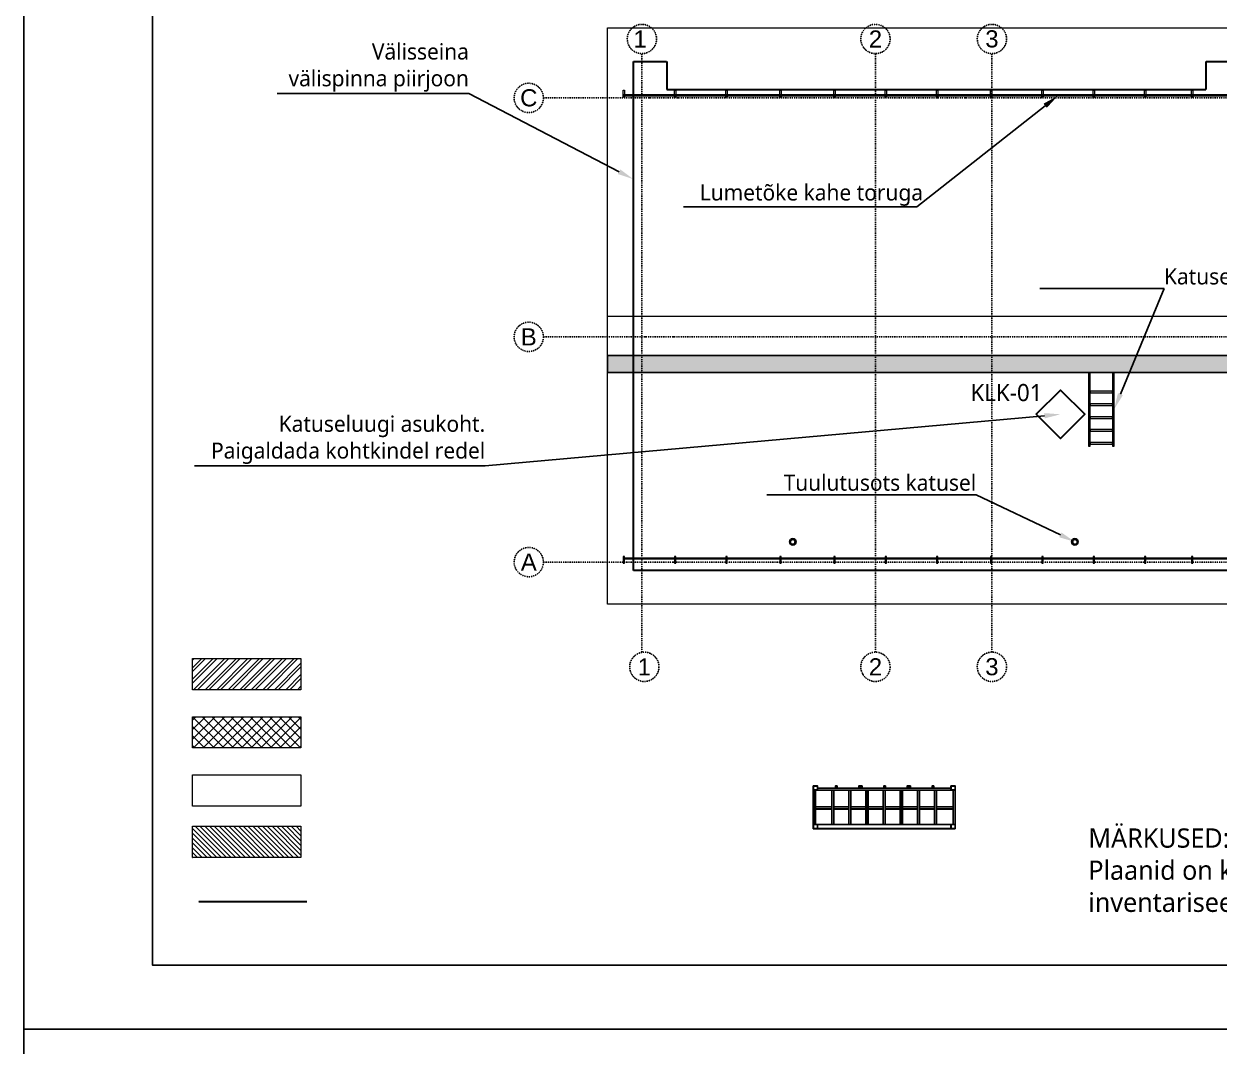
# Model space of a CAD drawing. Header units: millimetres. Extents: x 83708 to 840243643, y 645190 to 956201.
# Drawn here: x 302250 to 330165, y 822158 to 846030 of the extents above; entities that cross this region are included whole.
import ezdxf
from ezdxf import colors
from ezdxf.entities.mleader import LeaderData, LeaderLine
from ezdxf.math import Vec2, Vec3

# ---------------------------------------------------------------- set-up
doc = ezdxf.new("R2010")
doc.units = ezdxf.units.MM
for name, pattern in [('ACAD_ISO02W100', [15, 12, -3]), ('DASHDOTX2', [50.8, 25.4, -12.7, 0, -12.7]), ('DASHED', [0.75, 0.5, -0.25])]:
    doc.linetypes.add(name, pattern=pattern)
for name, color, linetype, lineweight in [('!ESP_EI60 tuletõkkesektsioon', 1, 'DASHED', 30), ('!ESP_Fassaad', 7, 'Continuous', 9), ('!ESP_Konstruktsioon lõikes', 7, 'Continuous', 30), ('!ESP_Uus konstruktsioon', 6, 'Continuous', 9), ('INFO', 7, 'Continuous', 9), ('Sein', 7, 'Continuous', 9)]:
    doc.layers.add(name, color=color, linetype=linetype, lineweight=lineweight)
for name, color, linetype in [('!ESP_Lammutatav', 150, 'DASHED'), ('!ESP_Mineraalvill', 1, 'Continuous'), ('!ESP_Tekst', 7, 'Continuous'), ('!ESP_Teljed', 30, 'DASHDOTX2'), ('!ESP_Teras', 5, 'Continuous'), ('!ESP_Viited', 7, 'Continuous'), ('Betoon', 253, 'Continuous'), ('SEWER-PIPE-S1', 7, 'Continuous')]:
    doc.layers.add(name, color=color, linetype=linetype)
doc.layers.add('!ESP_no_print', color=252, linetype='Continuous', plot=False)
doc.styles.add('Annotative', font='malgunsl.ttf', dxfattribs={"height": 2})
doc.styles.add('Arial', font='arial.ttf')

# ---------------------------------------------------------------- blocks, each defined once
blk = doc.blocks.new('A$Cef77760f')
at = {"layer": '!ESP_Teljed'}
for points in [[(-40000, -2104), (-40000, 11875)], [(-34545, -2104), (-34545, 11875)], [(-31825, -2104), (-31825, 11875)], [(-42300, 10840), (1500, 10840)], [(1500, 5260), (-42300, 5260)], [(1500, 0), (-42300, 0)]]:
    blk.add_lwpolyline(points, dxfattribs=at)
for centre in [(-40000, 12217), (-34545, 12217), (-31825, 12217), (-42642, 10840), (-42642, 5260), (-42642, 0), (-39943, -2446), (-34545, -2446), (-31825, -2446)]:
    blk.add_circle(centre, 342, dxfattribs=at)
at = {"layer": '!ESP_Teljed', "char_height": 400, "width": 684.66, "attachment_point": 5, "style": 'Arial'}
for s, insert in [('{\\fArial|b0|i0|c186|p34;1}', (-40042, 12217)), ('2', (-34545, 12217)), ('3', (-31825, 12217)), ('C', (-42642, 10840)), ('B', (-42642, 5260)), ('A', (-42642, 0)), ('{\\fArial|b0|i0|c186|p34;1}', (-39943, -2446)), ('2', (-34545, -2446)), ('3', (-31825, -2446))]:
    blk.add_mtext(s, dxfattribs=dict(at, insert=insert))
blk = doc.blocks.new('A$C7fef8068')
at = {"layer": '!ESP_Konstruktsioon lõikes', "lineweight": 9, "ltscale": 0.01}
for points in [[(-41240, -1099), (-41240, -999), (-41210, -999), (-41210, -1099)], [(-41240, -1129), (-41240, -999), (-41210, -999), (-41210, -1099)], [(-41240, -1099), (-35455, -1099)], [(-40040, -1099), (-40040, -999), (-40010, -999), (-40010, -1099)], [(-40040, -1099), (-40040, -999), (-40010, -999), (-40010, -1099)], [(-38840, -1099), (-38840, -999), (-38810, -999), (-38810, -1099)], [(-37580, -1099), (-37580, -999), (-37550, -999), (-37550, -1099)], [(-36320, -1099), (-36320, -999), (-36290, -999), (-36290, -1099)], [(-36320, -1099), (-36320, -999), (-36290, -999), (-36290, -1099)], [(-35955, -1099), (-32995, -1099)], [(-35120, -1099), (-35120, -999), (-35090, -999), (-35090, -1099)], [(-35120, -1099), (-35120, -999), (-35090, -999), (-35090, -1099)], [(-34755, -1099), (-31460, -1099)], [(-33920, -1099), (-33920, -999), (-33890, -999), (-33890, -1099)], [(-32660, -1099), (-32660, -999), (-32630, -999), (-32630, -1099)], [(-31460, -1099), (-31460, -999), (-31430, -999), (-31430, -1099)], [(-31460, -1099), (-31460, -999), (-31430, -999), (-31430, -1099)], [(-31460, -1099), (-26760, -1099)], [(-30260, -1099), (-30260, -999), (-30230, -999), (-30230, -1099)], [(-30260, -1099), (-30260, -999), (-30230, -999), (-30230, -1099)], [(-29060, -1099), (-29060, -999), (-29030, -999), (-29030, -1099)], [(-27960, -1099), (-27960, -999), (-27930, -999), (-27930, -1099)], [(-27960, -1099), (-27960, -999), (-27930, -999), (-27930, -1099)], [(-27595, -1099), (-24695, -1099)], [(-41240, -1129), (-35455, -1129)], [(-41210, -1129), (-41210, -1159), (-41240, -1159), (-41240, -1129)], [(-41210, -1129), (-41210, -1159), (-41240, -1159), (-41240, -1129)], [(-40010, -1129), (-40010, -1159), (-40040, -1159), (-40040, -1129)], [(-40010, -1129), (-40010, -1159), (-40040, -1159), (-40040, -1129)], [(-38810, -1129), (-38810, -1159), (-38840, -1159), (-38840, -1129)], [(-37550, -1129), (-37550, -1159), (-37580, -1159), (-37580, -1129)], [(-36290, -1129), (-36290, -1159), (-36320, -1159), (-36320, -1129)], [(-36290, -1129), (-36290, -1159), (-36320, -1159), (-36320, -1129)], [(-35955, -1129), (-32995, -1129)], [(-35090, -1129), (-35090, -1159), (-35120, -1159), (-35120, -1129)], [(-35090, -1129), (-35090, -1159), (-35120, -1159), (-35120, -1129)], [(-34755, -1129), (-31460, -1129)], [(-33890, -1129), (-33890, -1159), (-33920, -1159), (-33920, -1129)], [(-32630, -1129), (-32630, -1159), (-32660, -1159), (-32660, -1129)], [(-31430, -1129), (-31430, -1159), (-31460, -1159), (-31460, -1129)], [(-31430, -1129), (-31430, -1159), (-31460, -1159), (-31460, -1129)], [(-31460, -1129), (-26760, -1129)], [(-30230, -1129), (-30230, -1159), (-30260, -1159), (-30260, -1129)], [(-30230, -1129), (-30230, -1159), (-30260, -1159), (-30260, -1129)], [(-29030, -1129), (-29030, -1159), (-29060, -1159), (-29060, -1129)], [(-27930, -1129), (-27930, -1159), (-27960, -1159), (-27960, -1129)], [(-27930, -1129), (-27930, -1159), (-27960, -1159), (-27960, -1129)], [(-27595, -1129), (-24695, -1129)]]:
    blk.add_lwpolyline(points, dxfattribs=at)
blk = doc.blocks.new('A$C9a407918')
at = {"layer": '!ESP_Teras'}
for points in [[(-3315, -75), (-3215, -75), (-3215, 25), (-3315, 25)], [(-3310, -70), (-3220, -70), (-3220, 20), (-3310, 20)], [(0, -75), (-100, -75), (-100, 25), (0, 25)], [(-5, -70), (-95, -70), (-95, 20), (-5, 20)], [(-3265, -875), (-3315, -875), (-3315, -75), (-3265, -75)], [(-100, -25), (-3215, -25), (-3215, -75), (-100, -75)], [(-2835, -875), (-2885, -875), (-2885, -75), (-2835, -75)], [(-2435, -875), (-2485, -875), (-2485, -75), (-2435, -75)], [(-2035, -875), (-2085, -875), (-2085, -75), (-2035, -75)], [(-1635, -875), (-1685, -875), (-1685, -75), (-1635, -75)], [(-1235, -875), (-1285, -875), (-1285, -75), (-1235, -75)], [(-835, -875), (-885, -875), (-885, -75), (-835, -75)], [(-435, -875), (-485, -875), (-485, -75), (-435, -75)], [(-50, -75), (0, -75), (0, -875), (-50, -875)], [(-50, -875), (0, -875), (0, -75), (-50, -75)], [(-3265, -466), (-2885, -466), (-2885, -516), (-3265, -516)], [(-2835, -466), (-2485, -466), (-2485, -516), (-2835, -516)], [(-2435, -466), (-2085, -466), (-2085, -516), (-2435, -516)], [(-2035, -466), (-1685, -466), (-1685, -516), (-2035, -516)], [(-1635, -466), (-1285, -466), (-1285, -516), (-1635, -516)], [(-1235, -466), (-885, -466), (-885, -516), (-1235, -516)], [(-835, -466), (-485, -466), (-485, -516), (-835, -516)], [(-435, -466), (-50, -466), (-50, -516), (-435, -516)], [(-3315, -975), (-3215, -975), (-3215, -875), (-3315, -875)], [(-3310, -970), (-3220, -970), (-3220, -880), (-3310, -880)], [(-100, -875), (-3215, -875), (-3215, -975), (-100, -975)], [(0, -975), (-100, -975), (-100, -875), (0, -875)], [(-5, -970), (-95, -970), (-95, -880), (-5, -880)]]:
    blk.add_lwpolyline(points, close=True, dxfattribs=at)
at = {"layer": '!ESP_Teras', "linetype": 'DASHED'}
for points in [[(-3268, -875), (-3312, -875), (-3312, -75), (-3268, -75)], [(-100, -28), (-3215, -28), (-3215, -72), (-100, -72)], [(-2838, -875), (-2882, -875), (-2882, -75), (-2838, -75)], [(-2438, -875), (-2482, -875), (-2482, -75), (-2438, -75)], [(-2038, -875), (-2082, -875), (-2082, -75), (-2038, -75)], [(-1638, -875), (-1682, -875), (-1682, -75), (-1638, -75)], [(-1238, -875), (-1282, -875), (-1282, -75), (-1238, -75)], [(-838, -875), (-882, -875), (-882, -75), (-838, -75)], [(-438, -875), (-482, -875), (-482, -75), (-438, -75)], [(-3, -875), (-47, -875), (-47, -75), (-3, -75)], [(-3265, -513), (-2885, -513), (-2885, -516), (-3265, -516)], [(-2835, -513), (-2485, -513), (-2485, -516), (-2835, -516)], [(-2435, -513), (-2085, -513), (-2085, -516), (-2435, -516)], [(-2035, -513), (-1685, -513), (-1685, -516), (-2035, -516)], [(-1635, -513), (-1285, -513), (-1285, -516), (-1635, -516)], [(-1235, -513), (-885, -513), (-885, -516), (-1235, -516)], [(-835, -513), (-485, -513), (-485, -516), (-835, -516)], [(-435, -513), (-50, -513), (-50, -516), (-435, -516)], [(-100, -878), (-3215, -878), (-3215, -972), (-100, -972)]]:
    blk.add_lwpolyline(points, close=True, dxfattribs=at)
at = {"color": 5, "linetype": 'ByBlock', "transparency": 33554687}
for points in [[(-2758, 25), (-2798, 25), (-2798, -15), (-2758, -15)], [(-2761, 22), (-2795, 22), (-2795, -12), (-2761, -12)], [(-2174, 25), (-2254, 25), (-2254, -15), (-2174, -15)], [(-2177, 22), (-2251, 22), (-2251, -12), (-2177, -12)], [(-1630, 25), (-1670, 25), (-1670, -15), (-1630, -15)], [(-1633, 22), (-1667, 22), (-1667, -12), (-1633, -12)], [(-1046, 25), (-1126, 25), (-1126, -15), (-1046, -15)], [(-1049, 22), (-1123, 22), (-1123, -12), (-1049, -12)], [(-502, 25), (-542, 25), (-542, -15), (-502, -15)], [(-505, 22), (-539, 22), (-539, -12), (-505, -12)], [(-2758, -15), (-2798, -15), (-2798, -25), (-2758, -25)], [(-2174, -15), (-2254, -15), (-2254, -25), (-2174, -25)], [(-1630, -15), (-1670, -15), (-1670, -25), (-1630, -25)], [(-1046, -15), (-1126, -15), (-1126, -25), (-1046, -25)], [(-502, -15), (-542, -15), (-542, -25), (-502, -25)], [(-3275, -305), (-3315, -305), (-3315, -345), (-3275, -345)], [(-3278, -308), (-3312, -308), (-3312, -342), (-3278, -342)]]:
    blk.add_lwpolyline(points, close=True, dxfattribs=at)
blk = doc.blocks.new('*U795')
at = {"layer": 'SEWER-PIPE-S1', "color": 14, "linetype": 'Continuous', "lineweight": -3}
blk.add_circle((70113, 279633, 2700), 55, dxfattribs=at)
blk = doc.blocks.new('*U796')
at = {"layer": 'SEWER-PIPE-S1', "color": 14, "linetype": 'Continuous', "lineweight": -3}
blk.add_circle((63524, 279633, 2700), 55, dxfattribs=at)

msp = doc.modelspace()

# ---------------------------------------------------------------- hatches: boundary and pattern name
at = {"layer": '!ESP_Lammutatav'}
h = msp.add_hatch(dxfattribs=at)
h.set_pattern_fill('ANSI31', color=256, scale=25, angle=90)
h.set_pattern_definition([(135, (746945.3, -992885.19), (-56.1266008, -56.1266008), [])])
h.paths.add_polyline_path([(306188.4, 827291.5), (308720.5, 827291.5), (308720.5, 826561.6), (306188.4, 826561.6)])
at = {"layer": '!ESP_Mineraalvill', "ltscale": 0.22}
h = msp.add_hatch(dxfattribs=at)
h.set_pattern_fill('ANSI37', color=256, scale=50, style=0)
h.set_pattern_definition([(45, (-1e-10, -46213.2), (-112.253202, 112.253202), []), (135, (-1e-10, -46213.2), (-112.253202, -112.253202), [])])
h.paths.add_polyline_path([(306188.4, 829850.4), (308720.5, 829850.4), (308720.5, 829120.5), (306188.4, 829120.5)])
at = {"layer": '!ESP_Uus konstruktsioon', "true_color": 0x00ff00}
h = msp.add_hatch(dxfattribs=at)
h.set_pattern_fill('ANSI32', color=3, scale=20)
h.paths.add_polyline_path([(306188.4, 831210.7), (308720.5, 831210.7), (308720.5, 830480.8), (306188.4, 830480.8)])
at = {"layer": 'Betoon', "true_color": 0x3d3635}
h = msp.add_hatch(color=250, dxfattribs=at)
h.dxf.hatch_style = 1
h.paths.add_polyline_path([(327155.3, 837889.5), (327115.3, 837889.5), (327115.3, 836169.5), (327155.3, 836169.5)])
h = msp.add_hatch(color=250, dxfattribs=at)
h.dxf.hatch_style = 1
h.paths.add_polyline_path([(327715.3, 837889.5), (327675.3, 837889.5), (327675.3, 836169.5), (327715.3, 836169.5)])
h = msp.add_hatch(color=250, dxfattribs=at)
h.dxf.hatch_style = 1
h.paths.add_polyline_path([(327675.3, 837416.2), (327675.3, 837456.2), (327155.3, 837456.2), (327155.3, 837416.2)])
h = msp.add_hatch(color=250, dxfattribs=at)
h.dxf.hatch_style = 1
h.paths.add_polyline_path([(327675.3, 837116.2), (327675.3, 837156.2), (327155.3, 837156.2), (327155.3, 837116.2)])
h = msp.add_hatch(color=250, dxfattribs=at)
h.dxf.hatch_style = 1
h.paths.add_polyline_path([(327675.3, 836816.2), (327675.3, 836856.2), (327155.3, 836856.2), (327155.3, 836816.2)])
h = msp.add_hatch(color=250, dxfattribs=at)
h.dxf.hatch_style = 1
h.paths.add_polyline_path([(327675.3, 836516.2), (327675.3, 836556.2), (327155.3, 836556.2), (327155.3, 836516.2)])
h = msp.add_hatch(color=250, dxfattribs=at)
h.dxf.hatch_style = 1
h.paths.add_polyline_path([(327675.3, 836216.2), (327675.3, 836256.2), (327155.3, 836256.2), (327155.3, 836216.2)])
at = {"layer": 'Sein'}
h = msp.add_hatch(dxfattribs=at)
h.set_pattern_fill('ANGLE', color=256, scale=10, angle=45)
h.set_pattern_definition([(45, (737862.54, -867547.81), (-49.3914087, 49.3914087), [50.8, -19.05]), (135, (737862.54, -867547.81), (-49.3914087, -49.3914087), [50.8, -19.05])])
h.paths.add_polyline_path([(357483.7, 838289.5), (315883.7, 838289.5), (315883.7, 837889.5), (357483.7, 837889.5)])

# ---------------------------------------------------------------- linework, layer by layer
at = {"layer": '!ESP_EI60 tuletõkkesektsioon'}
msp.add_lwpolyline([(308860.2, 825526.1), (306328, 825526.1)], dxfattribs=at)
at = {"layer": '!ESP_Fassaad', "lineweight": 0}
msp.add_lwpolyline([(315883.7, 845936), (357483.7, 845936), (357483.7, 832476.2), (315883.7, 832476.2)], close=True, dxfattribs=at)
msp.add_lwpolyline([(315883.7, 839206.1), (357483.7, 839206.1)], dxfattribs=at)
at = {"layer": '!ESP_Fassaad'}
for points in [[(327155.3, 837889.5), (327115.3, 837889.5), (327115.3, 836169.5), (327155.3, 836169.5)], [(327715.3, 837889.5), (327675.3, 837889.5), (327675.3, 836169.5), (327715.3, 836169.5)], [(327675.3, 837416.2), (327675.3, 837456.2), (327155.3, 837456.2), (327155.3, 837416.2)], [(327675.3, 837116.2), (327675.3, 837156.2), (327155.3, 837156.2), (327155.3, 837116.2)], [(327675.3, 836816.2), (327675.3, 836856.2), (327155.3, 836856.2), (327155.3, 836816.2)], [(327675.3, 836516.2), (327675.3, 836556.2), (327155.3, 836556.2), (327155.3, 836516.2)], [(327675.3, 836216.2), (327675.3, 836256.2), (327155.3, 836256.2), (327155.3, 836216.2)]]:
    msp.add_lwpolyline(points, close=True, dxfattribs=at)
at = {"layer": '!ESP_Konstruktsioon lõikes', "color": 252, "linetype": 'ACAD_ISO02W100', "ltscale": 2}
msp.add_lwpolyline([(324858.7, 833261.2), (316483.7, 833261.2), (316483.7, 845151), (317263.7, 845151), (317263.7, 844501.2), (329863.7, 844501.2), (329863.7, 845151.2), (330483.7, 845151.2), (330483.7, 844501.2), (342963.7, 844501.2), (342963.7, 845151.2), (343583.7, 845151.2), (343583.7, 844501.2), (356103.7, 844501.2), (356103.7, 845151.2), (356883.7, 845151.2), (356883.7, 844501.2), (356883.7, 833261.2), (316483.7, 833261.2)], dxfattribs=at)
at = {"layer": '!ESP_Konstruktsioon lõikes'}
msp.add_lwpolyline([(325895.1, 836912.6), (326460.7, 837478.3), (327026.4, 836912.6), (326460.7, 836346.9)], close=True, dxfattribs=at)
at = {"layer": '!ESP_no_print'}
for points in [[(302249.6, 867100.6), (365249.6, 867100.6), (365249.6, 822550.6), (302249.6, 822550.6)], [(302249.6, 867100.6), (365249.6, 867100.6), (365249.6, 822550.6), (302249.6, 822550.6)], [(305249.6, 865600.6), (363749.6, 865600.6), (363749.6, 824050.6), (305249.6, 824050.6)], [(305249.6, 865600.6), (363749.6, 865600.6), (363749.6, 824050.6), (305249.6, 824050.6)], [(302249.6, 778000.6), (365249.6, 778000.6), (365249.6, 822550.6), (302249.6, 822550.6)], [(302249.6, 822550.6), (365249.6, 822550.6), (365249.6, 778000.6), (302249.6, 778000.6)]]:
    msp.add_lwpolyline(points, close=True, dxfattribs=at)
at = {"ltscale": 0.5}
msp.add_lwpolyline([(357483.7, 838289.5), (315883.7, 838289.5), (315883.7, 837889.5), (357483.7, 837889.5)], close=True, dxfattribs=at)
at = {"color": 1}
for centre in [(320208.1, 833934, 2700), (326796.3, 833934, 2700)]:
    msp.add_circle(centre, 75, dxfattribs=at)
at = {"layer": 'INFO'}
for points in [[(306188.4, 831210.7), (308720.5, 831210.7), (308720.5, 830480.8), (306188.4, 830480.8), (306188.4, 831210.7)], [(306188.4, 829850.4), (308720.5, 829850.4), (308720.5, 829120.5), (306188.4, 829120.5), (306188.4, 829850.4)]]:
    msp.add_lwpolyline(points, dxfattribs=at)
at = {"layer": 'Sein'}
for points in [[(306188.4, 828491.5), (308720.5, 828491.5), (308720.5, 827761.6), (306188.4, 827761.6), (306188.4, 828491.5)], [(306188.4, 827291.5), (308720.5, 827291.5), (308720.5, 826561.6), (306188.4, 826561.6), (306188.4, 827291.5)]]:
    msp.add_lwpolyline(points, dxfattribs=at)

# ---------------------------------------------------------------- block references
at = {"lineweight": 0}
for name, p in [('A$Cef77760f', (356683.7, 833461.2)), ('A$C7fef8068', (357483.7, 845479.4)), ('A$C9a407918', (324002.2, 828210.1))]:
    msp.add_blockref(name, p, dxfattribs=at)
at = {"lineweight": 0, "xscale": -1, "rotation": 180}
msp.add_blockref('A$C7fef8068', (357483.7, 832434.7), dxfattribs=at)
at = {"layer": 'SEWER-PIPE-S1'}
for name in ['*U796', '*U795']:
    msp.add_blockref(name, (256683.7, 554301.1), dxfattribs=at)

# ---------------------------------------------------------------- texts
at = {"layer": '!ESP_Tekst', "insert": (327111.2, 827241.2), "char_height": 450, "width": 9310.783, "attachment_point": 1, "style": 'Annotative'}
msp.add_mtext('{\\fMalgun Gothic Semilight|b0|i0|c0|p34;MÄRKUSED:\\P\\pxql;Plaanid on koostatud inventariseerimisjooniste alusel.}', dxfattribs=at)
at = {"layer": '!ESP_Viited', "insert": (324357.2, 837620.4), "char_height": 400, "width": 4126.976, "attachment_point": 1, "style": 'Annotative'}
msp.add_mtext('{\\fMalgun Gothic Semilight|b0|i0|c0|p34;KLK-01}', dxfattribs=at)

# ---------------------------------------------------------------- leaders
at = {"layer": '!ESP_Tekst'}
ml = msp.add_multileader_mtext('Standard', dxfattribs=at)
ml.set_content('{\\fMalgun Gothic Semilight|b0|i0|c0|p34;TINGMÄRGID:}', color=256, style='Annotative')
ml.set_leader_properties()
ml.build(insert=Vec2(0, 0))
ml.multileader.update_dxf_attribs({"leader_type": 0, "has_dogleg": 0, "text_left_attachment_type": 5, "text_right_attachment_type": 5, "dogleg_length": 0.36, "arrow_head_size": 0, "scale": 150})
ctx = ml.context
ctx.base_point, ctx.scale, ctx.char_height, ctx.arrow_head_size, ctx.landing_gap_size, ctx.plane_origin = Vec3(306187, 831856.2), 150, 450, 0, 1.35, Vec3(308671.4, 830136.4)
ctx.left_attachment, ctx.right_attachment = 5, 5
notes = []
notes.append((ctx, [(1, (1, 1, 0), (310017.2, 831856.2), (-1, 0), 5.4, [(0, [(309020.1, 830298.5)], 0, [])])]))
ctx.mtext.insert, ctx.mtext.width, ctx.mtext.flow_direction = Vec3(306188.4, 832488), 168000.077, 5
ml = msp.add_multileader_mtext('Standard', dxfattribs=at)
ml.set_content('JAOTUSKAST', color=256, style='Annotative')
ml.set_leader_properties()
ml.build(insert=Vec2(0, 0))
ml.multileader.update_dxf_attribs({"leader_type": 0, "has_dogleg": 0, "text_left_attachment_type": 5, "text_right_attachment_type": 5, "dogleg_length": 0.36, "arrow_head_size": 0, "scale": 150})
ctx = ml.context
ctx.base_point, ctx.scale, ctx.char_height, ctx.arrow_head_size, ctx.landing_gap_size, ctx.plane_origin = Vec3(309025.1, 830608), 150, 450, 0, 1.35, Vec3(308671.4, 830446)
ctx.left_attachment, ctx.right_attachment = 5, 5
notes.append((ctx, [(0, (1, 1, 0), (309019.7, 830608), (1, 0), 5.4, [(0, [(309020.1, 830608)], 0, [])])]))
ctx.mtext.insert, ctx.mtext.width, ctx.mtext.flow_direction = Vec3(309026.5, 831155.7), 168000.077, 5
ml = msp.add_multileader_mtext('Standard', dxfattribs=at)
ml.set_content('{\\fMalgun Gothic Semilight|b0|i0|c0|p34;MINERAALVILL}', color=256, style='Annotative')
ml.set_leader_properties()
ml.build(insert=Vec2(0, 0))
ml.multileader.update_dxf_attribs({"leader_type": 0, "has_dogleg": 0, "text_left_attachment_type": 5, "text_right_attachment_type": 5, "dogleg_length": 0.36, "arrow_head_size": 0, "scale": 150})
ctx = ml.context
ctx.base_point, ctx.scale, ctx.char_height, ctx.arrow_head_size, ctx.landing_gap_size, ctx.plane_origin = Vec3(309025.1, 829247.7), 150, 450, 0, 1.35, Vec3(308671.4, 829085.6)
ctx.left_attachment, ctx.right_attachment = 5, 5
notes.append((ctx, [(0, (1, 1, 0), (309019.7, 829247.7), (1, 0), 5.4, [(0, [(309020.1, 829247.7)], 0, [])])]))
ctx.mtext.insert, ctx.mtext.width, ctx.mtext.flow_direction = Vec3(309026.5, 829787.7), 168000.077, 5
ml = msp.add_multileader_mtext('Standard', dxfattribs=at)
ml.set_content('{\\fMalgun Gothic Semilight|b0|i0|c0|p34;OLEMASOLEV KONSTRUKTSIOON}', color=256, style='Annotative')
ml.set_leader_properties()
ml.build(insert=Vec2(0, 0))
ml.multileader.update_dxf_attribs({"leader_type": 0, "has_dogleg": 0, "text_left_attachment_type": 5, "text_right_attachment_type": 5, "dogleg_length": 0.36, "arrow_head_size": 0, "scale": 150})
ctx = ml.context
ctx.base_point, ctx.scale, ctx.char_height, ctx.arrow_head_size, ctx.landing_gap_size, ctx.plane_origin = Vec3(309025.1, 827888.8), 150, 450, 0, 1.35, Vec3(308671.4, 827726.7)
ctx.left_attachment, ctx.right_attachment = 5, 5
notes.append((ctx, [(0, (1, 1, 0), (309019.7, 827888.8), (1, 0), 5.4, [(0, [(309020.1, 827888.8)], 0, [])])]))
ctx.mtext.insert, ctx.mtext.width, ctx.mtext.flow_direction = Vec3(309026.5, 828436.4), 168000.077, 5
ml = msp.add_multileader_mtext('Standard', dxfattribs=at)
ml.set_content('TERASKONSTRUKTSIOON', color=256, style='Annotative')
ml.set_leader_properties()
ml.build(insert=Vec2(0, 0))
ml.multileader.update_dxf_attribs({"leader_type": 0, "has_dogleg": 0, "text_left_attachment_type": 5, "text_right_attachment_type": 5, "dogleg_length": 0.36, "arrow_head_size": 0, "scale": 150})
ctx = ml.context
ctx.base_point, ctx.scale, ctx.char_height, ctx.arrow_head_size, ctx.landing_gap_size, ctx.plane_origin = Vec3(324752.7, 827441.9), 150, 450, 0, 1.35, Vec3(324399, 827325.7)
ctx.left_attachment, ctx.right_attachment = 5, 5
notes.append((ctx, [(0, (1, 1, 0), (324747.3, 827441.9), (1, 0), 5.4, [(0, [(324747.6, 827487.7)], 0, [])])]))
ctx.mtext.insert, ctx.mtext.width, ctx.mtext.flow_direction = Vec3(324754, 827989.6), 168000.077, 5
ml = msp.add_multileader_mtext('Standard', dxfattribs=at)
ml.set_content('{\\fMalgun Gothic Semilight|b0|i0|c0|p34;LAMMUTATAV KONSTRUKTSIOON}', color=256, style='Annotative')
ml.set_leader_properties()
ml.build(insert=Vec2(0, 0))
ml.multileader.update_dxf_attribs({"leader_type": 0, "has_dogleg": 0, "text_left_attachment_type": 5, "text_right_attachment_type": 5, "dogleg_length": 0.36, "arrow_head_size": 0, "scale": 150})
ctx = ml.context
ctx.base_point, ctx.scale, ctx.char_height, ctx.arrow_head_size, ctx.landing_gap_size, ctx.plane_origin = Vec3(309025.1, 826688.8), 150, 450, 0, 1.35, Vec3(308671.4, 826526.7)
ctx.left_attachment, ctx.right_attachment = 5, 5
notes.append((ctx, [(0, (1, 1, 0), (309019.7, 826688.8), (1, 0), 5.4, [(0, [(309020.1, 826688.8)], 0, [])])]))
ctx.mtext.insert, ctx.mtext.width, ctx.mtext.flow_direction = Vec3(309026.5, 827236.4), 168000.077, 5
ml = msp.add_multileader_mtext('Standard', dxfattribs=at)
ml.set_content('{\\fMalgun Gothic Semilight|b0|i0|c0|p34;EI60 TULETÕKKESEKTSIOONI ERALDUSJOON}', color=256, style='Annotative')
ml.set_leader_properties()
ml.build(insert=Vec2(0, 0))
ml.multileader.update_dxf_attribs({"leader_type": 0, "has_dogleg": 0, "text_left_attachment_type": 5, "text_right_attachment_type": 5, "dogleg_length": 0.36, "arrow_head_size": 0, "scale": 150})
ctx = ml.context
ctx.base_point, ctx.scale, ctx.char_height, ctx.arrow_head_size, ctx.landing_gap_size, ctx.plane_origin = Vec3(309164.8, 825165), 150, 450, 0, 1.35, Vec3(308811.1, 825048.8)
ctx.left_attachment, ctx.right_attachment = 5, 5
notes.append((ctx, [(0, (1, 1, 0), (309159.4, 825165), (1, 0), 5.4, [(0, [(309159.7, 825210.8)], 0, [])])]))
ctx.mtext.insert, ctx.mtext.width, ctx.mtext.flow_direction = Vec3(309166.1, 825814.2), 168000.077, 5
at = {"layer": '!ESP_Viited'}
ml = msp.add_multileader_mtext('Standard', dxfattribs=at)
ml.set_content('{\\fMalgun Gothic Semilight|b0|i0|c0|p34;Välisseina \\Pvälispinna piirjoon}', color=256, style='Annotative')
ml.set_leader_properties()
ml.build(insert=Vec2(0, 0))
ml.multileader.update_dxf_attribs({"text_left_attachment_type": 5, "text_right_attachment_type": 5, "dogleg_length": 0, "arrow_head_size": 375, "scale": 150})
ctx = ml.context
ctx.base_point, ctx.scale, ctx.char_height, ctx.arrow_head_size, ctx.landing_gap_size, ctx.plane_origin = Vec3(308556.3, 844404), 150, 375, 375, 0, Vec3(317117.5, 841823.9)
ctx.left_attachment, ctx.right_attachment, ctx.text_align_type = 5, 5, 2
notes.append((ctx, [(1, (1, 1, 0), (312642.5, 844404), (-1, 0), 0, [(0, [(316483.7, 842404.5)], 0, [])])]))
ctx.mtext.insert, ctx.mtext.alignment, ctx.mtext.flow_direction = Vec3(312642.5, 845573), 3, 5
ml = msp.add_multileader_mtext('Standard', dxfattribs=at)
ml.set_content('Lumetõke kahe toruga', color=256, style='Annotative')
ml.set_leader_properties()
ml.build(insert=Vec2(0, 0))
ml.multileader.update_dxf_attribs({"text_left_attachment_type": 5, "text_right_attachment_type": 5, "dogleg_length": 0, "arrow_head_size": 375, "scale": 150})
ctx = ml.context
ctx.base_point, ctx.scale, ctx.char_height, ctx.arrow_head_size, ctx.landing_gap_size, ctx.plane_origin = Vec3(318035.2, 841758.8), 150, 375, 375, 0, Vec3(326061.7, 842668.1)
ctx.left_attachment, ctx.right_attachment = 5, 5
notes.append((ctx, [(1, (1, 1, 0), (323102.1, 841758.8), (-1, 0), 0, [(0, [(326396.9, 844350.2)], 0, [])])]))
ctx.mtext.insert, ctx.mtext.flow_direction = Vec3(318035.2, 842281.1), 5
ml = msp.add_multileader_mtext('Standard', dxfattribs=at)
ml.set_content('Katuseredel', color=256, style='Annotative')
ml.set_leader_properties()
ml.build(insert=Vec2(0, 0))
ml.multileader.update_dxf_attribs({"text_left_attachment_type": 5, "text_right_attachment_type": 5, "dogleg_length": 0, "arrow_head_size": 375, "scale": 150})
ctx = ml.context
ctx.base_point, ctx.scale, ctx.char_height, ctx.arrow_head_size, ctx.landing_gap_size, ctx.plane_origin = Vec3(328878.1, 839849.3), 150, 375, 375, 0, Vec3(327761.8, 837147.2)
ctx.left_attachment, ctx.right_attachment = 5, 5
notes.append((ctx, [(0, (1, 1, 0), (328878.1, 839849.3), (1, 0), 0, [(0, [(327715.3, 837034.1)], 0, [])])]))
ctx.mtext.insert, ctx.mtext.flow_direction = Vec3(328878.1, 840320.7), 5
ml = msp.add_multileader_mtext('Standard', dxfattribs=at)
ml.set_content('{\\fMalgun Gothic Semilight|b0|i0|c0|p34;Katuseluugi asukoht.\\PPaigaldada kohtkindel redel}', color=256, style='Annotative')
ml.set_leader_properties()
ml.build(insert=Vec2(0, 0))
ml.multileader.update_dxf_attribs({"text_left_attachment_type": 5, "text_right_attachment_type": 5, "dogleg_length": 0, "arrow_head_size": 375, "scale": 150})
ctx = ml.context
ctx.base_point, ctx.scale, ctx.char_height, ctx.arrow_head_size, ctx.landing_gap_size, ctx.plane_origin = Vec3(306786.4, 835709.5), 150, 375, 375, 0, Vec3(325447.7, 834846.3)
ctx.left_attachment, ctx.right_attachment, ctx.text_align_type = 5, 5, 2
notes.append((ctx, [(1, (1, 1, 0), (313023.7, 835709.5), (-1, 0), 0, [(0, [(326460.7, 836912.6)], 0, [])])]))
ctx.mtext.insert, ctx.mtext.alignment, ctx.mtext.flow_direction = Vec3(313023.7, 836878.3), 3, 5
ml = msp.add_multileader_mtext('Standard', dxfattribs=at)
ml.set_content('Tuulutusots katusel ', color=256, style='Annotative')
ml.set_leader_properties()
ml.build(insert=Vec2(0, 0))
ml.multileader.update_dxf_attribs({"text_left_attachment_type": 5, "text_right_attachment_type": 5, "dogleg_length": 0, "arrow_head_size": 375, "scale": 150})
ctx = ml.context
ctx.base_point, ctx.scale, ctx.char_height, ctx.arrow_head_size, ctx.landing_gap_size, ctx.plane_origin = Vec3(320182.3, 835031.6), 150, 375, 375, 0, Vec3(325293.1, 824035.8)
ctx.left_attachment, ctx.right_attachment, ctx.text_align_type = 5, 5, 2
notes.append((ctx, [(1, (1, 1, 0), (324490.6, 835031.6), (-1, 0), 0, [(0, [(326796.3, 833934.2)], 0, [])])]))
ctx.mtext.insert, ctx.mtext.alignment, ctx.mtext.flow_direction = Vec3(324490.6, 835503), 3, 5
for ctx, leaders in notes:
    for number, flags, end, landing, length, lines in leaders:
        leader = LeaderData()
        leader.index, (leader.has_last_leader_line, leader.has_dogleg_vector, leader.attachment_direction) = number, flags
        leader.last_leader_point, leader.dogleg_vector, leader.dogleg_length = Vec3(end), Vec3(landing), length
        for number, points, colour, breaks in lines:
            line = LeaderLine()
            line.index, line.vertices, line.color, line.breaks = number, Vec3.list(points), colors.encode_raw_color(colour), breaks
            leader.lines.append(line)
        ctx.leaders.append(leader)

doc.saveas('drawing.dxf')
